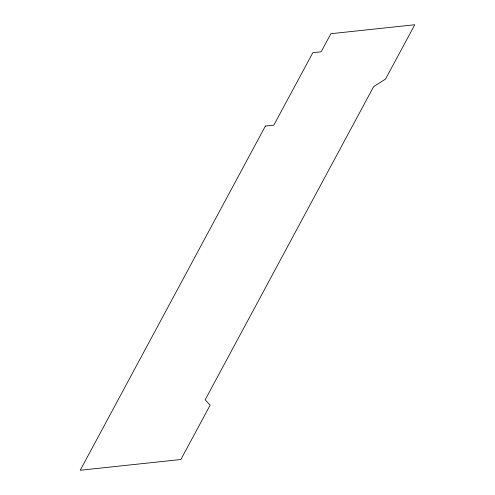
<?xml version="1.0" encoding="UTF-8"?>
<svg xmlns="http://www.w3.org/2000/svg" width="495" height="495" viewBox="0 0 495 495"><rect width="100%" height="100%" fill="white"/><g stroke="black" fill="none" stroke-linecap="round" stroke-linejoin="round"><path stroke-width="0.74" d="M265.382 126.07L80.233 470.25L180.898 459.502L210.134 405.157L205.19 399.768L373.607 86.681L385.531 79.095L414.767 24.75L330.877 33.709L321.137 51.82L312.815 52.711L273.834 125.167L265.382 126.07"/></g></svg>
